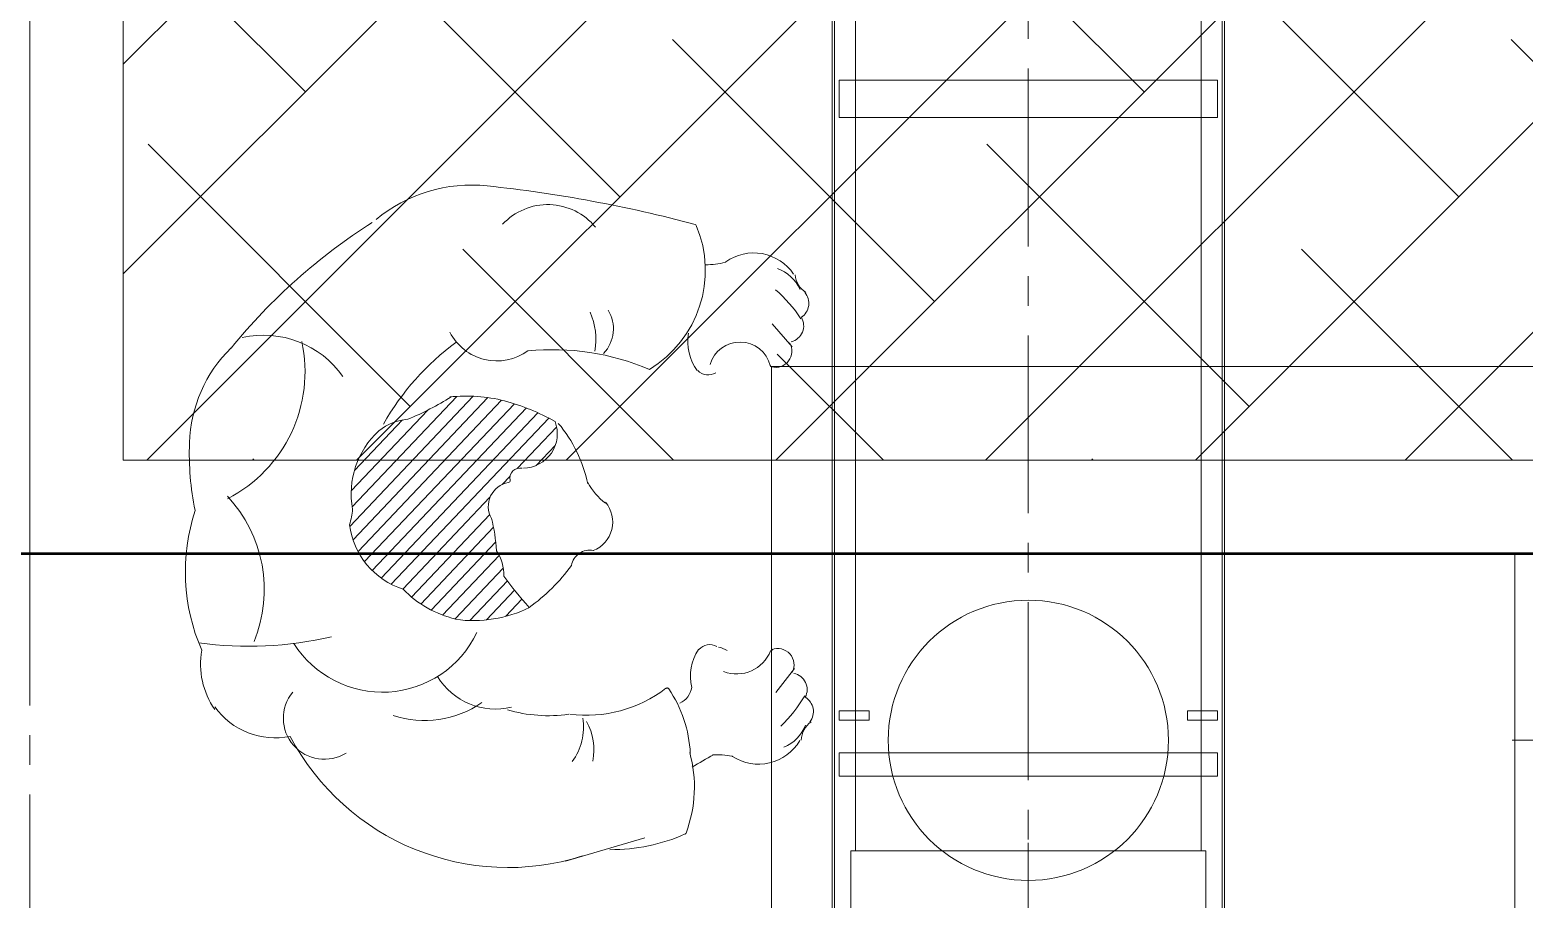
# Model space of a CAD drawing. Header units: millimetres. Extents: x 163705 to 1616509, y 81827 to 302547.
# Drawn here: x 250928 to 252528, y 145290 to 146220 of the extents above; entities that cross this region are included whole.
import ezdxf

# ---------------------------------------------------------------- set-up
doc = ezdxf.new("R2010")
doc.units = ezdxf.units.MM
doc.header["$LTSCALE"] = 10
doc.linetypes.add('ACAD_ISO02W100', pattern=[15, 12, -3])
doc.linetypes.add('CENTER2', pattern=[28.575, 19.05, -3.175, 3.175, -3.175])
for name, color, linetype, lineweight in [('1-中心线', 1, 'CENTER2', 0), ('1-剖面线', 8, 'Continuous', 0), ('1-填充', 8, 'Continuous', 18), ('1-虚线', 8, 'ACAD_ISO02W100', 0), ('1-设备轮廓', 2, 'Continuous', 18), ('1-钢构', 6, 'Continuous', 0)]:
    doc.layers.add(name, color=color, linetype=linetype, lineweight=lineweight)

# ---------------------------------------------------------------- blocks, each defined once
blk = doc.blocks.new('A$C5A5F0ED2')
at = {"layer": '1-填充'}
h = blk.add_hatch(dxfattribs=at)
h.set_pattern_fill('ANSI38', color=256, scale=50)
h.paths.add_polyline_path([(100, 100), (5900, 100), (5900, 1900), (100, 1900)])
h.paths.add_polyline_path([(675, 1000, 1), (1325, 1000, 1)], flags=16)
h.paths.add_polyline_path([(3325, 1000, 0.677608), (2764.3, 776.2, 0.677608)], flags=16)
h.paths.add_polyline_path([(5325, 1000, 0.677608), (4764.3, 776.2, 0.677608)], flags=16)
for points in [[(0, 0), (6000, 0), (6000, 2000), (0, 2000)], [(100, 100), (5900, 100), (5900, 1900), (100, 1900)]]:
    blk.add_lwpolyline(points, close=True, dxfattribs=at)
blk = doc.blocks.new('A$C7121566b')
at = {"layer": '1-中心线'}
blk.add_line((40999.7, 11700.2), (40999.7, 0), dxfattribs=at)
at = {"layer": '1-设备轮廓', "lineweight": 50, "ltscale": 5}
blk.add_lwpolyline([(4499.7, 5100.1), (47799.6, 5100.1)], dxfattribs=at)
for p in [(34999.7, 5100.1), (40999.7, 5100.1)]:
    blk.add_blockref('A$C5A5F0ED2', p)
blk = doc.blocks.new('A$C707D50AB')
for p, q in [((-617.9, 199.9), (-639, 175.3)), ((-341.7, 114.2), (-181.3, -54.8)), ((-328.1, 118), (-174.4, -44)), ((-313.4, 120.8), (-169, -31.5)), ((-297.6, 122.2), (-165.4, -17.1)), ((-280.3, 122.1), (-168.1, 3.9)), ((-378.7, 98.8), (-210, -79.1)), ((-366.9, 104.5), (-199.1, -72.4)), ((-354.6, 109.7), (-189.6, -64.3)), ((-249.1, 107.4), (-167.1, 21)), ((-221.8, 96.8), (-170.6, 42.8)), ((-387, 89.3), (-344.9, 45)), ((-385.5, 69.6), (-365.1, 48.1)), ((-337.2, 36.8), (-328.7, 27.8)), ((-315.6, 14.1), (-222.3, -84.3)), ((-315.4, -4.4), (-231.6, -92.7)), ((-319.5, -18.1), (-241.7, -100.2)), ((-321.8, -33.8), (-252.7, -106.7)), ((-329.8, -61.8), (-278.2, -116.1)), ((-325.4, -48.2), (-264.9, -112)), ((-334.2, -75.3), (-293.9, -117.8)), ((-349.9, -95.1), (-332.6, -113.3)), ((-341.9, -85.3), (-311.8, -117.1)), ((-621.7, -194.9), (-641.5, -169.2)), ((-481.5, -350.5), (-396.4, -375.4))]:
    blk.add_line(p, q)
for centre, radius, start, end in [((-158, -1110), 1465.6, 96.0578, 104.9148), ((-295.8, 188.9), 159.4, 50.1577, 96.0578), ((-377.5, 261.4), 66, 42.8448, 140.7421), ((-422.2, 257.1), 124, 157.2239, 238.8738), ((-534.7, 304.3), 2, 104.9148, 157.2239), ((-529.7, -226.2), 633.5, 39.1544, 57.5364), ((-598, 224.4), 51.3, 54.3386, 146.2797), ((-608.5, 218.6), 43.1, 110.1963, 155.4361), ((-567, 267.6), 2, 234.3386, 255.0626), ((-547, 342.3), 79.3, 255.0626, 270.2757), ((-667.1, 254.3), 24.8, 302.1803, 355.3104), ((-639, 221.7), 18, 139.6869, 236.2186), ((-531.7, 130.6), 138.5, 130.2639, 147.4952), ((-409.7, 194.4), 38.1, 148.1826, 223.7195), ((-359.3, 183.6), 69.7, 155.6751, 190.7809), ((-633.8, 197.7), 17.7, 149.2936, 255.8385), ((-621.5, 170.5), 17.4, 149.2508, 284.7277), ((-583.3, 146.9), 33.4, 16.026, 165.9282), ((-579.4, 180.6), 52, 323.6315, 10.1262), ((-323, 216.4), 56.4, 233.921, 333.0449), ((-445.6, -45.9), 280.5, 29.5445, 53.6184), ((-73.3, 84), 103.5, 77.246, 145.0233), ((35.2, 148.4), 152.8, 167.7114, 242.8659), ((-383.2, -90), 262.1, 84.1091, 113.172), ((-141.4, 68.3), 147.5, 1.5642, 45.7212), ((-617.6, 155.6), 2, 284.7277, 345.9282), ((-549.1, 160.4), 15.4, 237.2383, 316.0027), ((-270.8, -108.3), 233.5, 104.9653, 119.3874), ((-289.9, -46.3), 168.7, 84.1102, 104.1261), ((-106.7, 388.3), 314.9, 237.893, 247.4064), ((-231.8, 42.1), 55.6, 50.8257, 85.8102), ((-275.3, -2.1), 148.2, 139.9784, 168.1142), ((-350.7, 82.2), 37, 159.3827, 268.8251), ((-259, 17.6), 92, 349.8238, 47.2734), ((-294.1, 60.8), 300.4, 348.3168, 2.1855), ((-347.9, 34.4), 11, 348.8743, 102.0126), ((-335.2, 31.9), 2, 168.8743, 261.0562), ((-485.1, 65.7), 74, 308.3505, 330.9703), ((-339.5, 4.5), 25.7, 329.4598, 81.0562), ((-414.1, -12.4), 32.9, 140.1494, 248.3169), ((-89.6, 8.4), 79.2, 185.0397, 197.3906), ((72.9, -85), 146.9, 136.9624, 202.1366), ((-137.1, -53.3), 185.7, 165.9833, 176.8562), ((-248.6, -4.4), 84.1, 287.9989, 352.5169), ((-199.5, -65.7), 210, 336.4135, 18.217), ((-422.3, -62.3), 19.8, 9.9799, 101.6383), ((-279.6, -70.5), 51, 147.5483, 179.8755), ((-248.6, 51.4), 189.6, 215.5743, 234.9665), ((-721.9, 216.4), 485.2, 318.6984, 323.7722), ((-305.2, -4.4), 114.9, 283.237, 315.9311), ((-296.9, 23.6), 141.5, 244.4027, 277.3085), ((-550.9, -159.1), 15.4, 40.9781, 119.7425), ((-200.4, -82.3), 112.3, 205.6286, 327.6092), ((-56.6, 254.9), 400.3, 257.0887, 277.5849), ((-623.8, -165.3), 17.4, 67.9279, 207.73), ((-619.1, -150.6), 2, 11.0526, 72.2531), ((-618, -151), 2, 21.5474, 67.9279), ((-579.6, -135.9), 39.2, 201.5474, 290.6097), ((-552.3, -181.2), 35.8, 102.7403, 119.0005), ((-582.2, -177.6), 52, 346.8546, 33.3493), ((-91.7, -164.3), 86, 325.3739, 9.7945), ((-637.5, -191.8), 17.7, 101.1423, 207.6872), ((-509.1, -185.7), 22.8, 189.4509, 244.8499), ((-394.3, -267.1), 136, 145.9119, 177.038), ((-505.5, -192.3), 2, 65.8941, 146.0666), ((-505.3, -192), 2, 52.5662, 145.9119), ((-418.6, -78.8), 140.5, 232.5662, 277.1677), ((-321.1, -141.1), 71.6, 255.7821, 329.2509), ((-643.9, -215.5), 18, 120.7622, 217.2939), ((-532, -130.2), 138.5, 209.4856, 226.7169), ((-245.5, -119), 106.1, 234.7435, 288.5078), ((-138.3, -222.5), 43.9, 237.9568, 39.6539), ((-354.5, -232.2), 61.3, 170.7427, 216.8639), ((-378.4, -64.3), 155.5, 262.0105, 286.4867), ((-85.7, -163.6), 79.9, 258.4919, 324.2144), ((-673.7, -246.6), 24.8, 1.6704, 54.8005), ((-613.3, -214), 43.1, 201.5447, 246.7845), ((-365.2, -256.1), 61.6, 150.7675, 191.414), ((-603.1, -220.3), 51.3, 210.7011, 302.6422), ((-334.7, -118.8), 263.5, 252.3561, 332.1474), ((-574.4, -265.2), 2, 101.9182, 122.6422), ((-558.4, -340.8), 79.3, 86.7051, 101.9182), ((-694.7, -527.8), 300.6, 57.2688, 62.3004), ((-394.8, -296.2), 139.7, 164.573, 200.5972), ((-523.8, -344.6), 2, 200.5972, 246.056), ((-445.4, -168), 195.2, 246.056, 270.3784)]:
    blk.add_arc(centre, radius, start, end)
blk = doc.blocks.new('G$C789965D9')
at = {"layer": '1-剖面线', "xscale": -1, "rotation": 90.00000000000001}
blk.add_blockref('A$C707D50AB', (1908.4, 10.5), dxfattribs=at)
blk = doc.blocks.new('A$C19db9e50')
for p, q in [((-41.7, 184.4), (-41.7, 590.4)), ((161.3, 387.4), (-244.7, 387.4))]:
    blk.add_line(p, q)
at = {"layer": '1-钢构', "lineweight": 0}
for points in [[(358.3, 701.4), (358.3, -608.6), (-441.7, -608.6), (-441.7, 701.4)], [(158.3, 587.4), (158.3, 187.4), (-241.7, 187.4), (-241.7, 587.4)]]:
    blk.add_lwpolyline(points, close=True, dxfattribs=at)
blk.add_circle((-41.7, -333.6), 150, dxfattribs=at)
blk = doc.blocks.new('A$Ce0621208')
for p, q in [((1899.8, 815), (-1114.1, 815)), ((1899.8, 812.5), (-1114.1, 812.5)), ((824.8, 807.5), (864.8, 807.5)), ((824.8, 402.5), (824.8, 807.5)), ((864.8, 807.5), (864.8, 402.5)), ((-954.1, 790), (1649.8, 790)), ((1899.8, 795), (1649.8, 795)), ((1649.8, 795), (1649.8, 415)), ((1641.2, 605), (1803.4, 605)), ((1699.4, 605), (1910.2, 605)), ((-954.1, 420), (1649.8, 420)), ((864.8, 402.5), (824.8, 402.5)), ((1649.8, 415), (1899.8, 415)), ((1899.8, 397.5), (-1114.1, 397.5)), ((1899.8, 395), (-1114.1, 395))]:
    blk.add_line(p, q)
for points in [[(1499.8, 807.5), (1509.8, 807.5), (1509.8, 775.5), (1499.8, 775.5)], [(1544.8, 807.5), (1569.8, 807.5), (1569.8, 402.5), (1544.8, 402.5)], [(1499.8, 402.5), (1509.8, 402.5), (1509.8, 434.5), (1499.8, 434.5)]]:
    blk.add_lwpolyline(points, close=True)
at = {"layer": '1-中心线'}
blk.add_line((-1188, 605), (1952, 605), dxfattribs=at)
blk = doc.blocks.new('G$C126DDED6')
at = {"rotation": 90}
blk.add_blockref('A$Ce0621208', (1640, 2164.1), dxfattribs=at)
at = {"layer": '1-虚线', "rotation": 90}
blk.add_blockref('A$C19db9e50', (701.4, 3737.3), dxfattribs=at)
blk = doc.blocks.new('A$C790c3438')
at = {"rotation": 270}
blk.add_blockref('G$C789965D9', (5950, 8608), dxfattribs=at)
at = {"layer": '1-设备轮廓', "rotation": 180}
blk.add_blockref('G$C126DDED6', (7887.5, 10149.1), dxfattribs=at)

msp = doc.modelspace()

# ---------------------------------------------------------------- linework, layer by layer
at = {"layer": '1-中心线'}
msp.add_line((250927.833, 152259.738), (250927.833, 141059.499), dxfattribs=at)

# ---------------------------------------------------------------- block references
for name, p in [('A$C790c3438', (245144.313, 139006.156)), ('A$C7121566b', (209928.183, 140559.499))]:
    msp.add_blockref(name, p)

doc.saveas('drawing.dxf')
